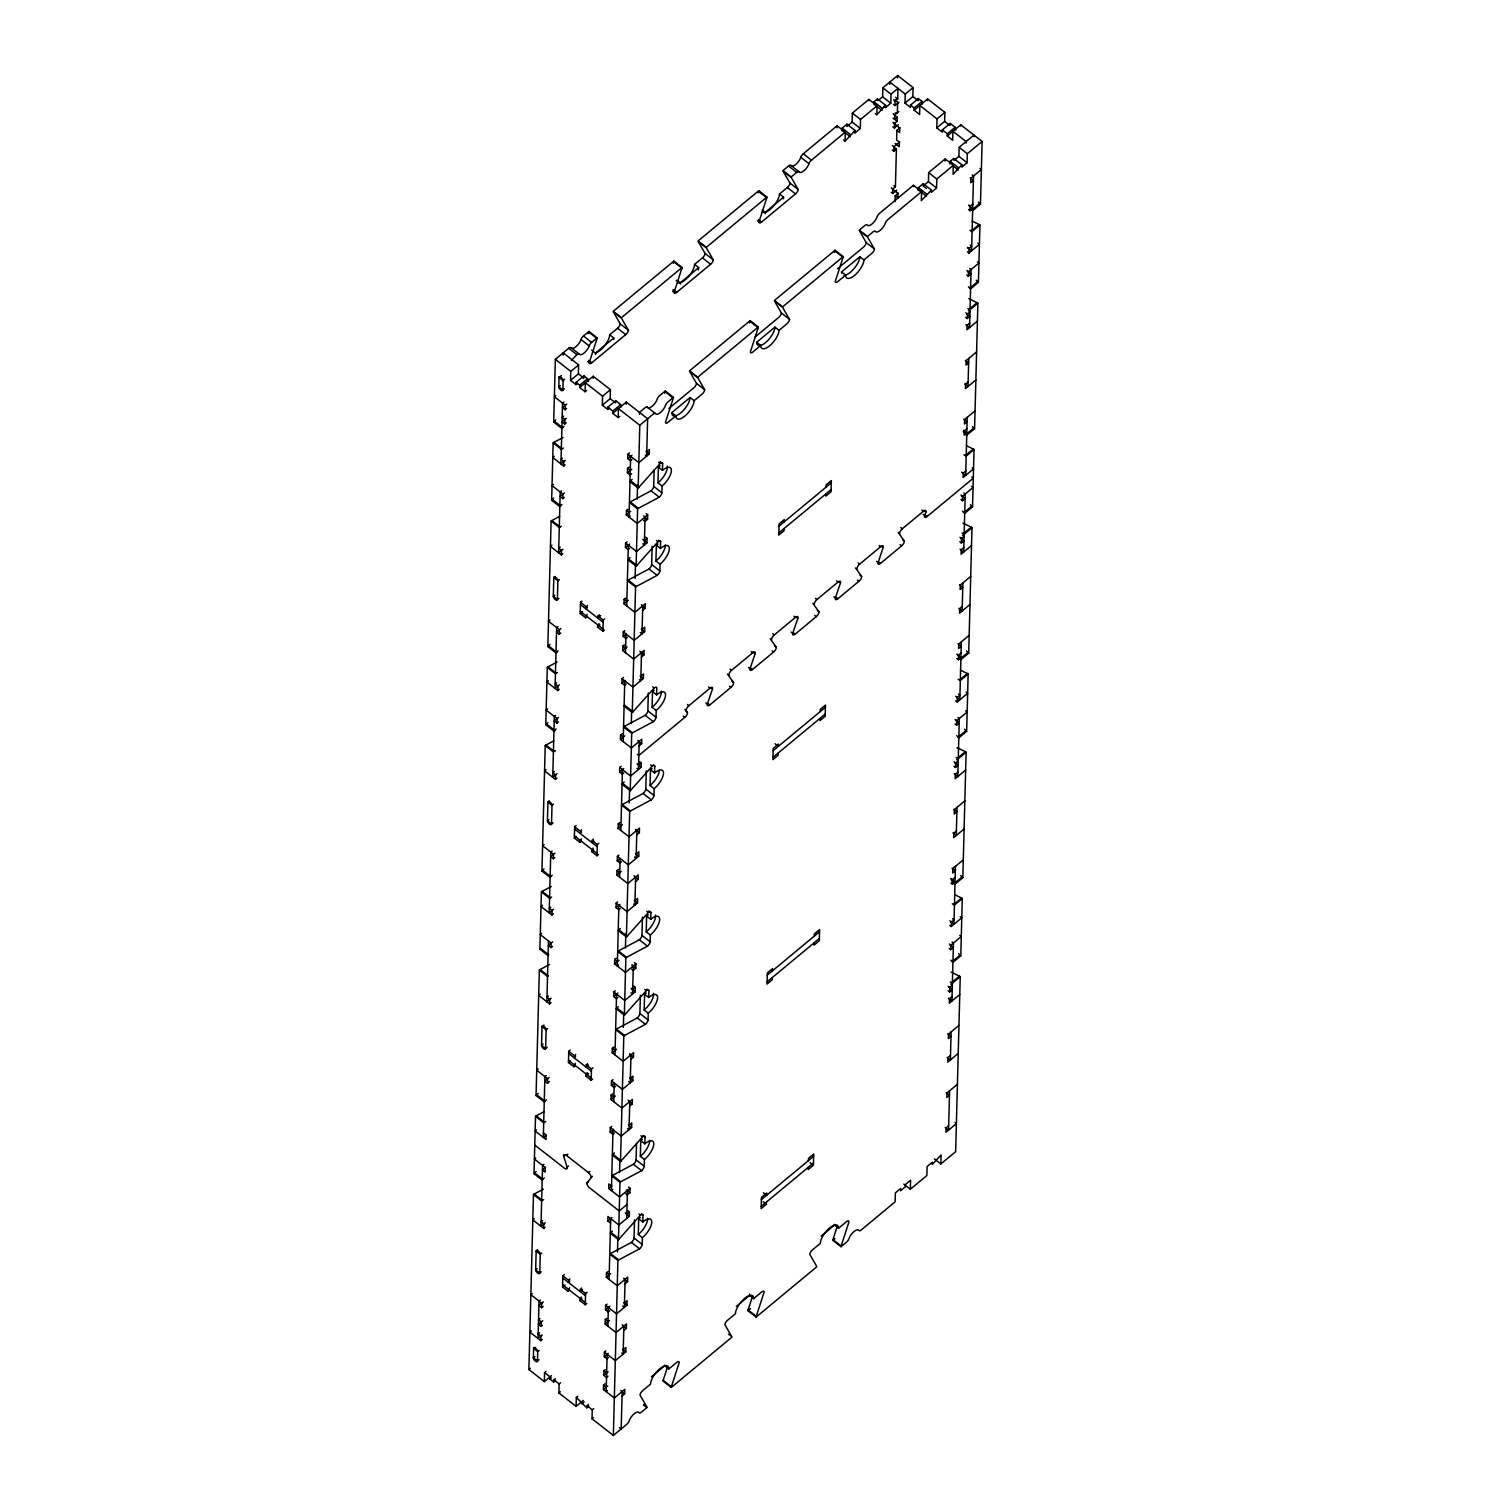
<?xml version="1.0" encoding="UTF-8"?>
<svg xmlns="http://www.w3.org/2000/svg" width="1511" height="1511" viewBox="0 0 1511 1511"><rect width="100%" height="100%" fill="white"/><g stroke="black" fill="none" stroke-linecap="round" stroke-linejoin="round"><path stroke-width="1.5" d="M551.477 1375.633L544.338 1381.583L528.888 1369.533L533.477 1194.54A3.777 1.511 -52 0 1 534.214 1194.03L543.356 1189.157M544.262 1177.881L542.94 1179.373A3.777 1.53 -52 0 1 542.185 1180.091L534.025 1173.707L535.517 1116.383A3.777 1.511 -52 0 1 536.273 1115.855L544.092 1111.699M546.321 1099.725L544.999 1101.217A3.777 1.53 -52 0 1 544.243 1101.916L536.065 1095.551L539.351 970.062A3.777 1.511 -52 0 1 540.107 969.533L549.588 964.49M539.899 949.21A3.777 1.53 -52 0 0 540.655 948.511L548.814 954.876A3.777 1.53 -52 0 1 548.077 955.594L539.899 949.21L541.391 891.887A3.777 1.53 -52 0 1 542.147 891.377L551.269 886.504M552.195 875.228L550.873 876.72A3.777 1.53 -52 0 1 550.117 877.438L541.939 871.054L545.225 745.565A3.777 1.511 -52 0 1 545.981 745.036L553.8 740.881M556.029 728.906L554.707 730.399A3.777 1.53 -52 0 1 553.951 731.097L545.773 724.732L547.284 667.409A3.777 1.511 -52 0 1 548.021 666.88L557.143 662.026M558.069 650.75L556.747 652.223A3.777 1.53 -52 0 1 555.991 652.941L547.832 646.557L551.118 521.087A3.777 1.511 -52 0 1 551.855 520.558L559.674 516.384M561.903 504.41L560.581 505.902A3.777 1.53 -52 0 1 559.825 506.619L551.647 500.235L553.158 442.912A3.777 1.511 -52 0 1 553.895 442.383L563.036 437.529M563.943 426.253L562.621 427.745A3.777 1.53 -52 0 1 561.884 428.463L553.706 422.079L555.349 359.335L568.703 348.267A3.777 1.53 -52 0 1 571.12 347.719A7.555 3.041 -52 0 0 575.974 346.623A7.555 3.041 -52 0 0 580.98 339.541A3.777 1.511 -52 0 1 583.473 336.009L588.988 331.438L597.166 337.822A3.777 1.53 -52 0 1 597.034 338.558L589.196 362.716A3.777 1.511 -52 0 0 591.764 362.791L625.724 334.63A3.777 1.511 -52 0 0 628.406 330.229L621.512 318.254L613.334 311.889L620.228 323.845L628.406 330.229M533.817 1359.314A2.172 0.944 50.3 0 1 533.364 1358.03L533.61 1348.398L535.083 1347.189M563.131 355.179L563.187 352.837L578.619 364.888L578.392 373.859L570.554 380.356L575.993 384.606L577.466 383.397M533.799 1359.314L534.101 1359.749A3.23 1.417 50.3 0 0 536.802 1361.751A2.21 0.963 50.3 0 0 537.463 1361.241L537.708 1351.59A2.833 1.247 50.3 0 0 535.706 1348.322A2.833 1.247 50.3 0 0 533.61 1348.398L537.708 1351.59L539.163 1350.381M548.455 940.975L546.869 1001.774L551.175 998.185M531.343 1330.908L529.87 1332.116L540.768 1340.635L540.881 1336.14L538.162 1334.005L539.635 1332.796M542.732 1320.708L538.426 1324.278L541.146 1326.412L541.259 1321.917L538.539 1319.802L540.013 1318.574M543.318 1301.915L538.898 1305.58L541.637 1307.695L541.75 1303.219L530.852 1294.7L532.325 1293.492M534.29 1218.659L532.816 1219.868L543.714 1228.386L543.828 1223.891L541.108 1221.757L542.562 1220.548M549.097 1077.494L544.791 1081.083L547.511 1083.217L547.624 1078.722L536.726 1070.222L538.199 1068.995M540.164 994.162L538.69 995.39L549.588 1003.89L549.702 999.394L546.982 997.279L548.455 996.051M552.648 941.882L548.342 945.452L551.062 947.586L551.175 943.091L540.277 934.591L541.75 933.364M542.487 905.316L541.014 906.524L551.912 915.024L552.025 910.547L549.305 908.413L550.778 907.204M554.971 853.016L550.665 856.605L553.385 858.72L553.498 854.225L542.6 845.726L544.073 844.517M546.038 769.685L544.564 770.893L555.462 779.393L555.576 774.916L552.856 772.782L554.329 771.573M558.522 717.385L554.216 720.974L556.936 723.089L557.049 718.594L546.151 710.094L547.624 708.886M548.361 680.819L546.888 682.028L557.786 690.546L557.918 686.051L555.179 683.916L556.652 682.708M560.845 628.519L556.539 632.108L559.259 634.223L559.391 629.747L548.493 621.229L549.966 620.02M551.912 545.188L550.438 546.415L561.337 554.915L561.469 550.42L558.73 548.304L560.203 547.076M564.396 492.888L560.09 496.477L562.81 498.611L562.942 494.116L552.044 485.617L553.517 484.389M554.235 456.322L552.78 457.55L563.679 466.049L563.792 461.554L561.072 459.438L562.526 458.211M566.361 418.245L562.054 421.833L564.774 423.968L564.887 419.472L562.168 417.338L563.641 416.129M566.738 404.041L562.413 407.611L565.152 409.745L565.265 405.25L554.367 396.751L555.84 395.523M544.338 1381.583L544.564 1372.611L546.038 1371.384M570.554 380.356L570.78 371.385L578.619 364.888M571.328 360.525L576.862 354.651A3.777 1.53 -52 0 1 579.299 354.103A7.555 3.041 -52 0 0 584.134 353.007A7.555 3.041 -52 0 0 589.139 345.925A3.777 1.511 -52 0 1 591.651 342.393L597.166 337.822M555.595 1380.336L553.63 1381.961L549.947 1379.109L550.023 1376.861L544.564 1372.611M575.993 384.606L576.05 382.377L583.888 375.861L587.571 378.732L588.195 381.509M553.63 1381.961L555.16 1378.504M586.589 390.518L585.116 391.727L579.676 387.477L579.733 385.229L587.571 378.732M583.34 378.524L583.888 375.861M583.265 1400.451L576.107 1406.382L558.9 1392.953L559.127 1383.982L560.6 1382.754M585.116 391.727L585.361 382.755L602.568 396.184L602.322 405.175L607.781 409.424L609.254 408.197M569.496 1290.054L568.023 1291.263L562.583 1287.013L562.866 1275.794L564.34 1274.566M575.37 1065.557L573.916 1066.785L568.457 1062.535L568.759 1051.297L570.214 1050.088M581.263 841.079L579.79 842.288L574.331 838.038L574.633 826.819L576.107 825.592M587.137 616.582L585.664 617.791L580.224 613.542L580.507 602.322L581.981 601.114M568.023 1291.263L569.553 1287.806M569.798 1278.835L568.268 1282.291L569.741 1281.064M573.916 1066.785L575.427 1063.31M575.672 1054.338L574.142 1057.794L575.615 1056.586M579.79 842.288L581.319 838.832M581.546 829.841L580.016 833.316L581.489 832.089M585.664 617.791L587.193 614.335M587.42 605.363L585.89 608.82L587.363 607.611M593.143 378.354L593.2 376.258L610.406 389.687L610.18 398.677L602.322 405.175M576.107 1406.382L576.352 1397.411L577.825 1396.202M586.759 1303.521L585.286 1304.73L579.827 1300.48L581.357 1297.024M581.603 1288.033L580.073 1291.508L582.509 1289.469M592.633 1079.024L591.16 1080.252L585.72 1076.002L587.25 1072.527M587.477 1063.555L585.947 1067.012L588.402 1064.991M598.507 854.546L597.034 855.755L591.594 851.505L593.124 848.049M593.351 839.058L591.821 842.534L593.785 840.89M604.381 630.049L602.927 631.258L597.468 627.008L598.998 623.552M599.225 614.58L597.695 618.037L600.641 615.6M588.686 1406.174L586.74 1407.799L576.352 1397.411M607.781 409.424L607.838 407.177L615.676 400.679L620.681 404.57L620.945 407.082M585.286 1304.73L585.569 1293.51L587.042 1292.302M591.16 1080.252L591.462 1069.014L592.916 1067.805M597.034 855.755L597.336 844.536L598.809 843.308M602.927 631.258L603.21 620.039L604.683 618.83M586.74 1407.799L588.27 1404.342M619.699 416.356L618.226 417.565L612.767 413.315L612.843 411.068L620.681 404.57M615.619 402.644L615.676 400.679M643.724 1405.003L646.991 1407.553L641.476 1412.124A3.777 1.511 -52 0 1 639.059 1412.672A7.555 3.041 -52 0 0 634.204 1413.767A7.555 3.041 -52 0 0 629.199 1420.85A3.777 1.53 -52 0 1 626.687 1424.382L613.353 1435.45L592.01 1418.791L592.236 1409.82L593.71 1408.592M618.226 417.565L618.452 408.593L639.795 425.252L638.152 487.996L629.974 481.612A3.777 1.53 -52 0 0 630.729 480.895L632.051 479.421M626.234 404.192L626.291 402.096L647.633 418.755L646.651 456.171L645.291 455.094M622.041 1396.032L624.666 1393.86L624.78 1389.364L614.316 1398.034L603.437 1389.534L603.55 1385.039L605.023 1383.83M607.989 1376.219L606.515 1377.446L603.796 1375.312L603.909 1370.817L605.382 1369.608M608.48 1357.52L607.006 1358.729L604.287 1356.614L604.4 1352.118L605.873 1350.891M623.76 1330.549L626.366 1328.377L626.498 1323.9L616.035 1332.551L605.137 1324.052L605.269 1319.556L606.723 1318.347M609.707 1310.736L608.234 1311.964L605.514 1309.829L605.628 1305.353L607.101 1304.125M624.987 1283.783L627.594 1281.611L627.726 1277.116L617.262 1285.785L606.364 1277.286L606.478 1272.791L607.951 1271.582M610.557 1223.098L607.838 1220.982L607.951 1216.487L618.849 1224.987L629.313 1216.317L629.426 1211.841L627.896 1210.632M628.519 1187.06L630.049 1188.269L619.586 1196.939L608.687 1188.42L608.82 1183.944L611.539 1186.059M614.354 1133.023L612.899 1134.232L610.161 1132.117L610.293 1127.622L611.747 1126.413M629.634 1106.052L632.259 1103.899L632.372 1099.404L621.928 1108.073L611.03 1099.574L611.143 1095.078L612.616 1093.851M615.581 1086.258L614.127 1087.467L611.388 1085.351L611.502 1080.856L612.975 1079.647M630.861 1059.287L633.487 1057.133L633.6 1052.638L623.136 1061.308L612.238 1052.789L612.371 1048.313L613.825 1047.085M617.923 997.392L616.45 998.62L613.712 996.486L613.844 991.99L615.317 990.782M634.393 962.583L635.923 963.772L625.478 972.442L614.58 963.942L614.694 959.447L616.167 958.22M620.247 908.527L618.773 909.754L616.054 907.62L616.167 903.144L617.64 901.916M635.527 881.574L638.133 879.402L638.246 874.907L627.802 883.576L616.904 875.077L617.017 870.582L618.49 869.373M621.474 861.761L620.001 862.989L617.262 860.854L617.395 856.359L618.868 855.15M636.735 834.809L639.361 832.637L639.474 828.141L629.029 836.811L618.131 828.311L618.245 823.816L619.718 822.588M623.797 772.895L622.324 774.123L619.604 771.989L619.718 767.512L621.191 766.285M639.077 745.943L641.684 743.771L641.797 739.295L631.352 747.945L620.454 739.446L620.568 734.95L622.041 733.742M626.121 684.049L624.647 685.257L621.928 683.142L622.041 678.647L623.514 677.419M641.401 657.077L644.007 654.924L644.12 650.429L633.676 659.098L622.778 650.58L622.891 646.104L624.364 644.876M627.348 637.283L625.875 638.492L623.155 636.377L623.269 631.881L624.742 630.654M642.628 610.312L645.235 608.14L645.348 603.663L634.903 612.314L624.005 603.814L624.119 599.319L625.592 598.11M629.671 548.417L628.198 549.626L625.478 547.511L625.592 543.016L627.065 541.807M646.141 513.608L647.671 514.798L637.226 523.467L626.328 514.949L626.442 510.472L627.915 509.245M631.617 473.774L630.163 474.983L627.424 472.867L627.556 468.372L629.01 467.163M631.995 459.552L630.521 460.779L627.802 458.645L627.915 454.15L629.388 452.941M607.139 1354.234L606.157 1391.65L607.46 1390.573M607.875 1326.186L608.347 1307.468M609.084 1279.42L610.69 1218.621M613.013 1129.756L611.426 1190.555L612.729 1189.459M613.749 1101.689L614.24 1082.99L611.388 1085.351M614.977 1054.924L616.564 994.125M618.887 905.259L617.3 966.058L618.603 964.981M619.623 877.192L620.114 858.494L617.262 860.854M620.851 830.427L622.438 769.628M623.174 741.58L624.761 680.781M625.497 652.714L625.988 633.997M626.725 605.949L628.312 545.15M630.654 456.284L629.048 517.083L630.351 516.006M617.489 1251.939L617.848 1237.811M619.567 1172.498L619.869 1160.712M623.363 1027.442L623.722 1013.314M625.441 948.001L625.8 933.874M629.237 802.964L629.615 788.818M631.315 723.523L631.617 711.738M635.111 578.467L635.489 564.34M637.189 499.046L637.566 484.937M639.417 414.43L639.474 412.371L644.97 407.8A3.777 1.53 -52 0 1 647.407 407.252A7.555 3.041 -52 0 0 652.242 406.157A7.555 3.041 -52 0 0 657.247 399.093A3.777 1.511 -52 0 1 659.759 395.542L665.274 390.971L673.434 397.355A3.777 1.53 -52 0 1 673.32 398.092L665.482 422.249A3.777 1.511 -52 0 0 668.032 422.325L675.87 415.827A13.221 5.326 -52 0 0 684.823 416.111A13.221 5.326 -52 0 0 694.172 400.679L702.011 394.163A3.777 1.511 -52 0 0 704.674 389.762L697.799 377.788L689.62 371.423L696.514 383.378L704.674 389.762M613.353 1435.45L617.923 1260.457A3.777 1.511 -52 0 1 618.679 1259.928L639.531 1248.823A3.777 1.511 -52 0 0 642.213 1244.422L642.383 1237.679A13.221 5.326 -52 0 0 651.732 1222.248A13.221 5.326 -52 0 0 642.798 1221.965L638.7 1218.773A13.221 5.326 -52 0 1 640.362 1217.526M612.371 1231.049L611.048 1232.523A3.777 1.53 -52 0 1 610.293 1233.24L618.471 1239.624L619.982 1182.301A3.777 1.511 -52 0 1 620.719 1181.772L641.589 1170.666A3.777 1.511 -52 0 0 644.253 1166.246L644.423 1159.523A13.221 5.326 -52 0 0 653.791 1144.073A13.221 5.326 -52 0 0 644.838 1143.808L640.758 1140.616A13.221 5.326 -52 0 1 642.421 1139.37M614.429 1152.874L613.088 1154.366A3.777 1.53 -52 0 1 612.352 1155.084L620.511 1161.468L623.797 1035.979A3.777 1.511 -52 0 1 624.553 1035.451L645.405 1024.345A3.777 1.511 -52 0 0 648.087 1019.925L648.257 1013.182A13.221 5.326 -52 0 0 657.606 997.751A13.221 5.326 -52 0 0 648.672 997.468L644.593 994.295A13.221 5.326 -52 0 1 646.255 993.029M618.245 1006.553L616.922 1008.045A3.777 1.53 -52 0 1 616.186 1008.744L624.345 1015.128L625.856 957.804A3.777 1.511 -52 0 1 626.593 957.275L647.463 946.169A3.777 1.511 -52 0 0 650.127 941.769L650.316 935.026A13.221 5.326 -52 0 0 659.665 919.595A13.221 5.326 -52 0 0 650.712 919.311L646.632 916.119A13.221 5.326 -52 0 1 648.295 914.873M620.303 928.396L618.981 929.869A3.777 1.53 -52 0 1 618.226 930.587L626.404 936.971L629.69 811.483A3.777 1.53 -52 0 1 630.427 810.954L651.298 799.848A3.777 1.511 -52 0 0 653.961 795.428L654.131 788.704A13.221 5.326 -52 0 0 663.499 773.254A13.221 5.326 -52 0 0 654.546 772.99L650.467 769.798A13.221 5.326 -52 0 1 652.129 768.551M624.137 782.056L622.815 783.548A3.777 1.53 -52 0 1 622.06 784.266L630.238 790.65L631.73 733.326A3.777 1.53 -52 0 1 632.486 732.797L653.338 721.691A3.777 1.511 -52 0 0 656.02 717.272L656.19 710.548A13.221 5.326 -52 0 0 665.539 695.098A13.221 5.326 -52 0 0 656.605 694.833L652.506 691.641A13.221 5.326 -52 0 1 654.169 690.395M656.605 694.833L656.775 688.091A3.777 1.511 -52 0 0 654.225 688.015L633.033 711.775L624.855 705.391A3.777 1.511 -52 0 1 624.1 706.109L632.278 712.474L635.564 586.986A3.777 1.511 -52 0 1 636.301 586.476L657.172 575.351A3.777 1.511 -52 0 0 659.835 570.95L660.024 564.207A13.221 5.326 -52 0 0 669.373 548.776A13.221 5.326 -52 0 0 660.439 548.493L656.341 545.301A13.221 5.326 -52 0 1 658.003 544.054M630.011 557.578L628.689 559.051A3.777 1.53 -52 0 1 627.934 559.769L636.112 566.153L637.604 508.829A3.777 1.511 -52 0 1 638.36 508.3L659.212 497.195A3.777 1.511 -52 0 0 661.894 492.775L662.064 486.051A13.221 5.326 -52 0 0 671.413 470.601A13.221 5.326 -52 0 0 662.479 470.337L658.399 467.145A13.221 5.326 -52 0 1 660.043 465.898M622.173 1391.537L621.191 1428.953L619.416 1427.574M626.687 1218.489L627.424 1190.422M629.766 1101.576L629.029 1129.624L627.669 1128.566M604.4 1352.118L615.298 1360.618L625.762 1351.948L625.875 1347.472L623.269 1349.625M605.628 1305.353L616.526 1313.852L626.989 1305.183L627.103 1300.688L624.477 1302.86M625.781 1193.728L627.311 1194.918L629.917 1192.746L630.049 1188.269M610.293 1127.622L621.191 1136.14L631.636 1127.47L631.749 1122.975L629.143 1125.147M611.502 1080.856L622.4 1089.355L632.863 1080.705L632.977 1076.21L630.37 1078.382M613.844 991.99L624.742 1000.509L635.187 991.839L635.3 987.344L633.77 986.154M631.655 969.231L633.185 970.44L635.81 968.268L635.923 963.772M616.167 903.144L627.065 911.643L637.51 902.974L637.623 898.478L635.017 900.65M617.395 856.359L628.293 864.878L638.737 856.208L638.851 851.713L636.244 853.885M619.718 767.512L630.616 776.012L641.061 767.342L641.174 762.866L639.644 761.657M622.041 678.647L632.939 687.146L643.384 678.477L643.516 674L640.891 676.154M623.269 631.881L634.167 640.381L644.611 631.711L644.744 627.235L642.118 629.388M625.592 543.016L636.49 551.515L646.954 542.865L647.067 538.369L645.537 537.179M643.422 520.256L644.951 521.446L647.558 519.293L647.671 514.798M627.915 454.15L638.813 462.668L649.277 453.999L649.39 449.504L646.784 451.676M617.923 1260.457L609.764 1254.073A3.777 1.511 -52 0 1 610.501 1253.563L631.371 1242.439A3.777 1.511 -52 0 0 634.034 1238.038L634.507 1219.793M619.982 1182.301L611.804 1175.917A3.777 1.511 -52 0 1 612.541 1175.388L633.411 1164.282A3.777 1.511 -52 0 0 636.074 1159.881L636.509 1143.449M623.797 1035.979L615.638 1029.595A3.777 1.511 -52 0 1 616.375 1029.067L637.245 1017.961A3.777 1.511 -52 0 0 639.909 1013.541L640.381 995.315M625.856 957.804L617.678 951.439A3.777 1.511 -52 0 1 618.433 950.91L639.285 939.804A3.777 1.511 -52 0 0 641.967 935.385L642.439 917.139M629.69 811.483L621.512 805.099A3.777 1.53 -52 0 1 622.249 804.57L643.119 793.464A3.777 1.511 -52 0 0 645.783 789.063L646.274 770.818M631.73 733.326L623.552 726.942A3.777 1.53 -52 0 1 624.307 726.413L645.159 715.307A3.777 1.511 -52 0 0 647.841 710.888L648.313 692.945M635.564 586.986L627.386 580.621A3.777 1.511 -52 0 1 628.142 580.092L648.993 568.986A3.777 1.511 -52 0 0 651.675 564.566L652.148 546.321M637.604 508.829L629.445 502.445A3.777 1.511 -52 0 1 630.181 501.916L651.052 490.811A3.777 1.511 -52 0 0 653.715 486.41L654.15 469.997M642.383 1237.679L638.303 1234.487L638.7 1218.773M644.423 1159.523L640.343 1156.331L640.758 1140.616M648.257 1013.182L644.177 1010.009L644.593 994.295M650.316 935.026L646.217 931.834L646.632 916.119M654.131 788.704L650.051 785.512L650.467 769.798M656.19 710.548L652.11 707.356L652.506 691.641M660.024 564.207L655.925 561.015L656.341 545.301M662.064 486.051L657.984 482.859L658.399 467.145M642.798 1221.965L642.968 1215.222L641.438 1214.032M644.838 1143.808L645.027 1137.065L642.968 1135.479M648.672 997.468L648.842 990.744L646.802 989.138M650.712 919.311L650.901 912.587L648.861 910.982M654.546 772.99L654.735 766.247L653.186 765.057M660.439 548.493L660.609 541.769L658.569 540.164M662.479 470.337L662.649 463.594L660.099 461.611M763.357 1192.727L766.625 1195.277L766.681 1193.029L761.45 1197.373L761.166 1208.592L766.379 1204.248L766.455 1202.019M772.329 977.523L772.272 979.77L767.04 984.095L767.342 972.876L772.555 968.551L772.499 970.78M778.203 753.026L778.146 755.273L772.914 759.617L773.216 748.379L778.429 744.054L778.373 746.302L775.105 743.752M784.077 528.548L784.02 530.795L778.788 535.121L779.09 523.901L784.322 519.557L784.266 521.805M808.253 1167.342L808.196 1169.59L813.428 1165.264L813.711 1154.045L808.498 1158.37L808.423 1160.618M814.127 942.864L814.07 945.112L819.302 940.767L819.604 929.548L814.372 933.874L814.316 936.121M820.02 718.367L819.963 720.615L825.176 716.29L825.478 705.051L820.246 709.396L820.19 711.643M825.894 493.889L825.837 496.118L831.05 491.793L831.352 480.574L826.12 484.899L826.064 487.146M837.056 127.849L837.113 125.734L845.291 132.118L845.065 141.09L843.516 139.9M841.778 130.645L842.175 128.133L846.953 124.166L855.132 130.55L855.075 132.798L853.545 131.589M846.915 126.131L846.953 124.166M845.065 141.09L855.132 130.55M847.218 126.15L852.128 122.07L852.355 113.098L868.882 99.405L877.041 105.789L876.814 114.76L875.285 113.571M855.075 132.798L860.307 128.454L860.533 119.482L877.041 105.789M868.844 100.67L868.882 99.405M873.887 103.503L873.925 101.804L877.438 98.895L885.616 105.279L885.559 107.508L884.029 106.318M877.4 100.444L877.438 98.895M876.814 114.76L885.616 105.279M878.042 100.595L882.613 96.798L882.84 87.827L897.647 75.55L913.097 87.6L912.852 96.572L905.013 103.069L910.472 107.338L910.529 105.09L918.367 98.593L922.031 101.445L922.314 103.957M889.752 84.389L889.809 82.047L905.259 94.098L905.013 103.069M885.559 107.508L890.791 103.182L891.018 94.211L897.987 88.431L897.723 98.895L895.098 101.067L894.984 105.562L893.454 104.372M891.15 192.294L892.68 193.484L892.793 188.988L895.419 186.835L896.401 149.041L893.851 147.039M892.264 150.005L893.794 151.213L893.908 146.718L899.782 141.845M892.869 126.811L894.399 128.001L894.512 123.524L897.118 121.352L897.232 117.235L893.662 114.439M893.095 118.198L894.625 119.407L894.739 114.912L898.818 111.531M897.591 77.892L897.647 75.55M895.022 201.586L895.173 195.807L898.308 193.2M900.027 127.736L896.892 130.324L896.627 140.051L899.366 142.185L899.234 146.68L895.192 143.507M955.764 130.059L955.141 127.283L950.155 123.392L942.316 129.889L942.241 132.137L936.801 127.887L937.028 118.897L919.821 105.468L919.595 114.439L914.136 110.19L914.193 107.942L922.031 101.445M913.362 186.533L913.399 185.267L921.578 191.651L921.332 200.623L931.418 190.084L923.24 183.7L918.442 187.666L918.065 190.197M918.31 100.557L918.367 98.593M923.202 185.097L923.24 183.7M927.622 100.651L927.66 98.97L944.885 112.4L944.639 121.39L936.801 127.887M923.825 185.4L928.415 181.622L928.642 172.632L945.149 158.938L953.328 165.322L953.082 174.313L961.903 164.812L953.724 158.428L950.211 161.356L949.815 163.868M931.418 190.084L931.362 192.331L936.574 187.987L936.82 179.016L953.328 165.322M903.824 1184.114L910.359 1189.214L910.604 1180.242L905.372 1184.567L905.316 1186.815L900.518 1190.781L900.575 1188.534L895.362 1192.878L895.116 1201.849L861.308 1229.897A3.777 1.511 -52 0 1 858.871 1230.426A7.555 3.041 -52 0 0 854.036 1231.522A7.555 3.041 -52 0 0 849.012 1238.604A3.777 1.53 -52 0 1 846.519 1242.136L841.004 1246.707L832.825 1240.342A3.777 1.511 -52 0 1 832.958 1239.606L837.358 1226.007M945.093 161.054L945.149 158.938M966.058 143.054L966.096 141.581L952.931 131.306L952.685 140.277L947.246 136.028L947.303 133.78L955.141 127.283M950.117 124.79L950.155 123.392M953.687 159.826L953.724 158.428M954.329 160.128L958.899 156.332L959.126 147.36L973.934 135.083L973.896 136.557M960.732 126.074L960.769 124.809L982.112 141.467L980.469 204.212L972.631 210.709A3.777 1.662 50.3 0 1 971.856 210.01L970.496 208.537M961.903 164.812L961.846 167.06L967.059 162.716L967.304 153.744L982.112 141.467M934.308 1158.843L940.843 1163.942L941.089 1154.971L932.268 1164.452L932.325 1162.223L927.112 1166.549L926.866 1175.52L910.359 1189.214M948.077 990.763L949.607 991.971L949.72 987.476L952.346 985.304L950.816 984.114M949.191 948.492L950.721 949.682L950.835 945.187L961.279 936.537L959.749 935.328M949.796 925.299L951.326 926.489L951.439 921.993L954.064 919.84L952.516 918.631M950.91 883.01L952.44 884.218L952.553 879.723L955.16 877.551M953.951 766.285L955.481 767.475L955.613 762.979L958.22 760.826L956.69 759.617M955.065 723.996L956.595 725.204L956.709 720.709L967.172 712.04L965.642 710.85M955.67 700.802L957.2 701.992L957.313 697.515L959.938 695.343L958.408 694.153M956.784 658.532L958.314 659.721L958.427 655.226L961.034 653.073M959.844 541.788L961.374 542.978L961.487 538.502L964.094 536.329L962.564 535.14M960.939 499.518L962.469 500.708L962.601 496.212L973.046 487.543L971.516 486.353M965.718 317.291L967.248 318.5L967.361 314.005L969.986 311.833L968.438 310.643M966.813 275.021L968.362 276.211L968.475 271.734L978.92 263.065L977.39 261.875M967.437 251.827L968.967 253.017L969.08 248.522L971.686 246.369L970.156 245.16M968.532 209.538L970.062 210.747L970.194 206.251L972.801 204.079M949.588 1090.829L948.549 1130.096L945.149 1127.452M951.118 1031.9L950.381 1059.948L947.114 1057.398M955.462 866.332L953.932 924.316L951.212 922.201M956.992 807.403L956.274 835.47L952.988 832.92M961.336 641.835L959.825 699.839L957.086 697.704M962.885 582.906L962.148 610.973L958.881 608.423M967.21 417.357L965.699 475.342L961.6 472.15M968.759 358.428L968.022 386.476L964.755 383.926M951.174 972.121L959.447 976.163A3.777 1.662 50.3 0 1 960.24 976.673L955.651 1151.665L940.843 1163.942M950.816 960.165L952.176 961.638A3.777 1.662 50.3 0 0 952.95 962.337L960.788 955.84L962.28 898.516A3.777 1.662 50.3 0 0 961.506 898.006L954.593 894.625M951.496 880.535L954.215 883.482A3.777 1.662 50.3 0 0 954.99 884.181L962.828 877.683L966.115 752.195A3.777 1.662 50.3 0 0 965.34 751.666L957.049 747.624M956.69 735.687L958.05 737.141A3.777 1.662 50.3 0 0 958.824 737.84L966.662 731.343L968.154 674.019A3.777 1.662 50.3 0 0 967.38 673.509L960.486 670.147M958.73 657.512L960.089 658.985A3.777 1.662 50.3 0 0 960.864 659.684L968.702 653.186L971.989 527.698A3.777 1.662 50.3 0 0 971.214 527.188L962.923 523.146M962.564 511.19L963.924 512.663A3.777 1.662 50.3 0 0 964.698 513.362L972.536 506.865L974.047 449.541A3.777 1.662 50.3 0 0 973.254 449.031L966.36 445.651M963.244 431.56L965.963 434.488A3.777 1.662 50.3 0 0 966.738 435.187L974.595 428.69L977.881 303.201A3.777 1.662 50.3 0 0 977.088 302.691L968.815 298.649M968.438 286.693L969.798 288.167A3.777 1.662 50.3 0 0 970.572 288.865L978.41 282.368L979.921 225.045A3.777 1.662 50.3 0 0 979.128 224.535L972.234 221.154M588.365 333.685L588.856 332.174A3.777 1.53 -52 0 0 588.988 331.438M673.245 263.311L673.736 261.8A3.777 1.53 -52 0 0 673.868 261.082L682.047 267.447A3.777 1.53 -52 0 1 681.914 268.184L674.076 292.36A3.777 1.511 -52 0 0 676.645 292.435L710.604 264.274A3.777 1.511 -52 0 0 713.286 259.854L706.392 247.898L698.214 241.514L705.108 253.47L713.286 259.854M664.651 393.219L665.142 391.708A3.777 1.53 -52 0 0 665.274 390.971M758.125 192.955L758.616 191.444A3.777 1.53 -52 0 0 758.749 190.707L766.927 197.091A3.777 1.53 -52 0 1 766.795 197.809L758.956 221.985A3.777 1.511 -52 0 0 761.525 222.06L795.485 193.899A3.777 1.511 -52 0 0 798.167 189.498L791.273 177.524L783.095 171.14L789.989 183.114L798.167 189.498M749.532 322.844L750.023 321.333A3.777 1.53 -52 0 0 750.155 320.615L758.314 326.98A3.777 1.53 -52 0 1 758.201 327.717L750.363 351.893A3.777 1.511 -52 0 0 752.912 351.969L760.751 345.471A13.221 5.326 -52 0 0 769.703 345.736A13.221 5.326 -52 0 0 779.053 330.305L786.891 323.807A3.777 1.511 -52 0 0 789.554 319.388L782.679 307.432L774.501 301.048L781.395 313.023L789.554 319.388M834.412 252.488L834.903 250.977A3.777 1.53 -52 0 0 835.035 250.24L843.195 256.624A3.777 1.53 -52 0 1 843.081 257.361L835.243 281.518A3.777 1.511 -52 0 0 837.793 281.594L845.631 275.096A13.221 5.326 -52 0 0 854.584 275.38A13.221 5.326 -52 0 0 863.933 259.93L871.771 253.432A3.777 1.511 -52 0 0 874.435 249.032L867.56 237.057L859.381 230.673L866.275 242.648L874.435 249.032M731.872 1337.197L671.243 1387.457L663.065 1381.073A3.777 1.511 -52 0 1 663.197 1380.336L667.598 1366.737M671.243 1387.457A3.777 1.511 -52 0 1 671.375 1386.72L679.213 1362.544A3.777 1.511 -52 0 0 676.645 1362.469L668.806 1368.966A13.221 5.326 -52 0 0 659.873 1368.702A13.221 5.326 -52 0 0 650.523 1384.133L642.685 1390.63A3.777 1.511 -52 0 0 640.003 1395.05L646.897 1407.005L643.629 1404.456M816.752 1266.822L756.123 1317.082L747.945 1310.698A3.777 1.511 -52 0 1 748.077 1309.961L752.478 1296.381M756.123 1317.082A3.777 1.511 -52 0 1 756.255 1316.345L764.094 1292.188A3.777 1.511 -52 0 0 761.525 1292.094L753.687 1298.61A13.221 5.326 -52 0 0 744.753 1298.327A13.221 5.326 -52 0 0 735.404 1313.758L727.565 1320.255A3.777 1.511 -52 0 0 724.883 1324.675L731.777 1336.631L728.51 1334.081M841.004 1246.707A3.777 1.511 -52 0 1 841.136 1245.989L848.974 1221.813A3.777 1.511 -52 0 0 846.406 1221.738L838.567 1228.235A13.221 5.326 -52 0 0 829.633 1227.952A13.221 5.326 -52 0 0 820.284 1243.402L812.446 1249.899A3.777 1.511 -52 0 0 809.764 1254.3L816.658 1266.275M727.471 674.076L733.515 682.424A3.777 1.511 -52 0 1 730.927 687.392L709.811 704.919A3.777 1.511 -52 0 1 707.375 704.088L712.455 688.978L710.925 687.788M770.157 638.681L776.182 647.048A3.777 1.511 -52 0 1 773.613 652.015L752.478 669.524A3.777 1.511 -52 0 1 750.06 668.712L755.141 653.602L753.101 652.015M812.842 603.305L818.868 611.672A3.777 1.511 -52 0 1 816.28 616.639L795.164 634.148A3.777 1.511 -52 0 1 792.727 633.336L797.827 618.226L795.768 616.62M855.509 567.928L861.553 576.295A3.777 1.511 -52 0 1 858.966 581.244L837.85 598.772A3.777 1.511 -52 0 1 835.413 597.94L840.494 582.83L838.964 581.641M898.195 532.533L904.22 540.9A3.777 1.511 -52 0 1 901.651 545.868L880.516 563.376A3.777 1.511 -52 0 1 878.099 562.564L883.179 547.454L881.65 546.264M971.762 477.004L973.292 478.194L927.074 516.516A3.777 1.511 -52 0 1 924.694 515.534L925.865 512.078L923.807 510.472M627.065 1204.456L619.227 1210.953L589.536 1187.797A3.777 1.662 50.3 0 1 587.061 1182.773L592.388 1176.276M553.706 422.079A3.777 1.53 -52 0 0 554.461 421.361L555.784 419.869M551.647 500.235A3.777 1.53 -52 0 0 552.403 499.518L553.725 498.044M638.152 487.996A3.777 1.53 -52 0 0 638.907 487.279L660.099 463.518A3.777 1.511 -52 0 1 662.649 463.594M547.832 646.557A3.777 1.53 -52 0 0 548.569 645.858L549.891 644.366M636.112 566.153A3.777 1.53 -52 0 0 636.868 565.435L658.059 541.675A3.777 1.511 -52 0 1 660.609 541.769M545.773 724.732A3.777 1.53 -52 0 0 546.529 724.015L547.851 722.522M541.939 871.054A3.777 1.53 -52 0 0 542.695 870.336L544.017 868.863M630.238 790.65A3.777 1.53 -52 0 0 630.975 789.932L652.166 766.171A3.777 1.511 -52 0 1 654.735 766.247M626.404 936.971A3.777 1.53 -52 0 0 627.141 936.253L648.351 912.493A3.777 1.511 -52 0 1 650.901 912.587M536.065 1095.551A3.777 1.53 -52 0 0 536.821 1094.833L538.143 1093.341M624.345 1015.128A3.777 1.53 -52 0 0 625.101 1014.41L646.292 990.668A3.777 1.511 -52 0 1 648.842 990.744M534.025 1173.707A3.777 1.53 -52 0 0 534.762 1172.989L536.103 1171.516M620.511 1161.468A3.777 1.53 -52 0 0 621.267 1160.75L642.458 1136.99A3.777 1.511 -52 0 1 645.027 1137.065M618.471 1239.624A3.777 1.53 -52 0 0 619.227 1238.907L640.418 1215.146A3.777 1.511 -52 0 1 642.968 1215.222M673.868 261.082L613.239 311.323L621.418 317.707L682.047 267.447M758.749 190.707L698.12 240.967L706.298 247.351L766.927 197.091M837.113 125.734L803.304 153.763A3.777 1.511 -52 0 0 800.792 157.314A7.555 3.041 -52 0 1 795.787 164.397A7.555 3.041 -52 0 1 790.952 165.473A3.777 1.53 -52 0 0 788.515 166.021L783 170.592L791.178 176.976L796.694 172.405A3.777 1.53 -52 0 1 799.111 171.857A7.555 3.041 -52 0 0 803.965 170.762A7.555 3.041 -52 0 0 808.971 163.698A3.777 1.511 -52 0 1 811.464 160.147L845.291 132.118M596.184 352.8A13.221 5.326 -52 0 0 609.707 334.762L617.546 328.265A3.777 1.511 -52 0 0 620.228 323.845M677.683 282.614A13.221 5.326 -52 0 0 687.864 277.344A13.221 5.326 -52 0 0 694.588 264.387L702.426 257.89A3.777 1.511 -52 0 0 705.108 253.47M762.111 211.956A13.221 5.326 -52 0 0 772.291 207.441A13.221 5.326 -52 0 0 779.468 194.012L787.307 187.515A3.777 1.511 -52 0 0 789.989 183.114M561.488 375.465L559.032 377.486L563.131 380.678L564.604 379.185M905.259 94.098L913.097 87.6M595.617 354.405A13.221 5.326 -52 0 1 595.504 353.102L613.806 337.954L609.707 334.762M680.498 284.049A13.221 5.326 -52 0 1 680.384 282.746L698.686 267.579L694.588 264.387M765.378 213.674A13.221 5.326 -52 0 1 765.265 212.371L783.567 197.204L779.468 194.012M894.984 105.562L899.064 102.181M560.26 385.626L558.787 386.835A2.833 1.247 50.3 0 0 560.789 390.121A2.833 1.247 50.3 0 0 562.885 390.027L564.359 388.818M894.625 119.407L897.232 117.235M579.676 387.477L593.2 376.258M914.136 110.19L927.66 98.97M563.849 402.039L562.545 403.135L560.94 463.934L565.265 460.345M894.399 128.001L898.308 124.752M565.152 409.745L566.606 408.518M564.774 423.968L566.247 422.74M893.794 151.213L896.401 149.041M602.568 396.184L610.406 389.687M937.028 118.897L944.885 112.4M612.767 413.315L626.291 402.096M947.246 136.028L960.769 124.809M563.679 466.049L565.133 464.84M892.68 193.484L896.76 190.103M750.155 320.615L689.526 370.875L697.704 377.24L758.314 326.98M835.035 250.24L774.406 300.5L782.585 306.884L843.195 256.624M913.399 185.267L879.572 213.315A3.777 1.511 -52 0 0 877.079 216.847A7.555 3.041 -52 0 1 872.074 223.93A7.555 3.041 -52 0 1 867.22 225.007A3.777 1.53 -52 0 0 864.802 225.573L859.287 230.125L867.465 236.509L872.98 231.938A3.777 1.53 -52 0 1 875.398 231.391A7.555 3.041 -52 0 0 880.252 230.295A7.555 3.041 -52 0 0 885.257 223.231A3.777 1.511 -52 0 1 887.75 219.681L921.578 191.651M639.795 425.252L653.149 414.184A3.777 1.53 -52 0 1 655.566 413.636A7.555 3.041 -52 0 0 660.42 412.541A7.555 3.041 -52 0 0 665.426 405.458A3.777 1.511 -52 0 1 667.938 401.926L673.434 397.355M561.525 490.905L560.203 491.982L558.617 552.78L562.923 549.211M668.844 408.518L693.832 387.798A3.777 1.511 -52 0 0 696.514 383.378M754.877 337.199L778.713 317.423A3.777 1.511 -52 0 0 781.395 313.023M837.472 268.712L838.605 267.768M839.757 266.824L863.593 247.049A3.777 1.511 -52 0 0 866.275 242.648M562.81 498.611L564.283 497.383M675.87 415.827L671.791 412.654L690.074 397.487L694.172 400.679M760.751 345.471L756.671 342.279L774.954 327.113L779.053 330.305M841.665 273.208A13.221 5.326 -52 0 1 841.551 271.904L859.835 256.738L863.933 259.93M627.802 458.645L631.957 455.208M627.424 472.867L631.749 469.279M970.062 210.747L972.687 208.575L969.099 205.779M971.856 210.01L979.695 203.513A3.777 1.662 50.3 0 0 980.469 204.212M561.337 554.915L562.81 553.687M626.328 514.949L630.635 511.379M969.911 230.352L971.29 231.032L979.128 224.535M555.274 576.446L553.8 577.655L553.309 596.373A2.833 1.247 50.3 0 0 555.311 599.64A2.833 1.247 50.3 0 0 557.389 599.546L558.862 598.337M979.921 225.045L972.083 231.542A3.777 1.662 50.3 0 0 971.29 231.032M559.353 579.62L557.88 580.847L557.389 599.546L553.309 596.373L554.783 595.145M968.967 253.017L979.411 244.348L977.881 243.158M625.478 547.511L629.634 544.054M647.067 538.369L644.441 540.541L642.912 539.333M968.362 276.211L970.969 274.058L967.909 271.659M557.975 626.536L556.652 627.613L555.066 688.412L559.372 684.842M969.798 288.167L977.636 281.669A3.777 1.662 50.3 0 0 978.41 282.368M580.224 613.542L582.66 611.521M559.259 634.223L560.732 633.015M967.871 308.527L969.25 309.188L977.088 302.691M977.881 303.201L970.024 309.717A3.777 1.662 50.3 0 0 969.25 309.188M967.248 318.5L969.854 316.328L966.587 313.778M624.005 603.814L628.312 600.226M597.468 627.008L599.924 624.987M969.684 323.071L967.078 325.224L966.946 329.719L977.409 321.05M557.786 690.546L559.259 689.318M623.155 636.377L626.083 633.921M976.597 351.931L966.152 360.581L966.02 365.076L968.645 362.904L965.378 360.355M622.778 650.58L627.084 647.01M779.034 526.149L831.296 482.821M555.632 715.402L554.329 716.478L552.743 777.277L557.049 773.689M778.864 532.873L831.126 489.545M556.936 723.089L558.409 721.88M968.135 382L965.529 384.153L965.416 388.648L975.86 379.979M621.928 683.142L624.874 680.705M975.048 410.86L964.604 419.51L964.49 424.005L967.097 421.833L963.829 419.284M966.927 428.576L964.301 430.748L964.188 435.225L966.794 433.071L963.527 430.522M965.963 434.488L973.802 427.991A3.777 1.662 50.3 0 0 974.595 428.69M555.462 779.393L556.936 778.184M620.454 739.446L624.761 735.857M964.037 454.849L965.416 455.529L973.254 449.031M549.381 800.924L547.926 802.152L547.435 820.851A2.833 1.247 50.3 0 0 549.437 824.137A2.833 1.247 50.3 0 0 551.515 824.043L552.988 822.834M974.047 449.541L966.209 456.039A3.777 1.662 50.3 0 0 965.416 455.529M553.479 804.116L552.006 805.344L551.515 824.043L547.435 820.851L548.909 819.642M965.812 470.846L963.206 473.019L963.074 477.514L973.537 468.844L972.177 467.787M637.283 754.291L638.813 755.481L684.823 717.347A3.777 1.511 -52 0 0 687.354 712.285L686.334 710.642A3.777 1.511 -52 0 1 688.903 705.675L710.038 688.166A3.777 1.511 -52 0 1 712.455 688.978M729.001 675.266A3.777 1.511 -52 0 1 731.588 670.298L752.705 652.79A3.777 1.511 -52 0 1 755.141 653.602M771.687 639.89A3.777 1.511 -52 0 1 774.274 634.922L795.39 617.395A3.777 1.511 -52 0 1 797.827 618.226M814.372 604.494A3.777 1.511 -52 0 1 816.941 599.527L838.076 582.018A3.777 1.511 -52 0 1 840.494 582.83M857.039 569.118A3.777 1.511 -52 0 1 859.627 564.151L880.743 546.642A3.777 1.511 -52 0 1 883.179 547.454M899.725 533.742A3.777 1.511 -52 0 1 902.313 528.774L923.429 511.266A3.777 1.511 -52 0 1 925.865 512.078M619.604 771.989L623.741 768.551M638.567 765.019L641.174 762.866M962.469 500.708L965.095 498.536L961.506 495.759M552.082 851.014L550.778 852.11L549.192 912.908L553.498 909.32M963.924 512.663L971.762 506.166A3.777 1.662 50.3 0 0 972.536 506.865M574.331 838.038L576.295 836.414M553.385 858.72L554.858 857.511M961.997 533.005L963.376 533.685L971.214 527.188M971.989 527.698L964.15 534.195A3.777 1.662 50.3 0 0 963.376 533.685M961.374 542.978L963.98 540.825L960.713 538.275M618.131 828.311L622.438 824.723M591.594 851.505L593.559 849.881M963.81 547.549L961.185 549.721L961.072 554.216L971.535 545.547M551.912 915.024L553.385 913.815M970.723 576.409L960.259 585.078L960.146 589.573L962.753 587.401L959.485 584.851M616.904 875.077L621.21 871.488M773.16 750.627L825.422 707.299M772.971 757.37L825.233 714.042M551.062 947.586L552.535 946.358M962.261 606.478L959.655 608.65L959.523 613.145L969.986 604.476M616.054 907.62L619.963 904.371M969.174 635.338L958.73 644.007L958.597 648.502L961.223 646.33L957.955 643.78M958.314 659.721L960.92 657.549L957.351 654.773M960.089 658.985L967.928 652.488A3.777 1.662 50.3 0 0 968.702 653.186M549.588 1003.89L551.062 1002.681M614.58 963.942L618.981 960.278M958.163 679.346L959.542 680.007L967.38 673.509M543.998 1025.006L542.033 1026.63L541.542 1045.348A2.833 1.247 50.3 0 0 543.544 1048.615A2.833 1.247 50.3 0 0 545.641 1048.54L547.114 1047.312M968.154 674.019L960.316 680.517A3.777 1.662 50.3 0 0 959.542 680.007M547.605 1028.613L546.132 1029.822L545.641 1048.54L541.542 1045.348L543.016 1044.12M957.2 701.992L967.663 693.341L966.133 692.132M613.712 996.486L617.867 993.048M635.3 987.344L632.693 989.516L631.164 988.307M956.595 725.204L959.202 723.032L955.632 720.237M546.208 1075.511L544.904 1076.587L543.318 1137.386L545.924 1135.233M958.05 737.141L965.888 730.644A3.777 1.662 50.3 0 0 966.662 731.343M568.457 1062.535L570.421 1060.911M547.511 1083.217L549.475 1081.593M956.123 757.502L957.502 758.182L965.34 751.666M966.115 752.195L958.276 758.692A3.777 1.662 50.3 0 0 957.502 758.182M955.481 767.475L958.106 765.303L954.839 762.753M612.238 1052.789L616.564 1049.22M585.72 1076.002L588.648 1073.565M957.917 772.045L955.311 774.218L955.198 778.694L965.642 770.043M536.443 1129.926L535.14 1131.021L546.038 1139.521L546.151 1135.025L543.431 1132.91M964.849 800.906L954.385 809.575L954.272 814.051L956.879 811.898L953.611 809.348M535.706 1157.993L534.403 1159.069L545.301 1167.587L545.188 1172.064L542.468 1169.948L545.603 1167.342M611.03 1099.574L615.336 1095.985M767.267 975.124L819.529 931.796M543.884 1164.377L542.581 1165.453L540.976 1226.252L545.301 1222.682M767.097 981.848L819.359 938.52M534.762 1145.055L564.453 1168.211A3.777 1.662 50.3 0 0 567.097 1167.191L563.66 1156.236L565.133 1155.008M956.387 830.974L953.762 833.147L953.649 837.623L964.112 828.972M563.66 1156.236A3.777 1.662 50.3 0 1 566.361 1155.386L567.815 1154.158M567.097 1167.191L568.57 1165.963M610.161 1132.117L613.598 1129.265M963.3 859.835L952.837 868.504L952.723 872.98L955.349 870.827L952.062 868.277M590.914 1177.485A3.777 1.662 50.3 0 0 588.383 1172.574L589.838 1171.346M587.061 1182.773L588.534 1181.545M952.44 884.218L955.046 882.046L950.967 878.854M954.215 883.482L962.054 876.966A3.777 1.662 50.3 0 0 962.828 877.683M543.714 1228.386L545.169 1227.159M608.687 1188.42L611.823 1185.833M952.289 903.824L953.668 904.503L961.506 898.006M537.633 1249.899L536.159 1251.127L535.668 1269.826A2.833 1.247 50.3 0 0 537.67 1273.112A2.833 1.247 50.3 0 0 539.767 1273.017L541.221 1271.809M962.28 898.516L954.442 905.013A3.777 1.662 50.3 0 0 953.668 904.503M541.712 1253.091L540.258 1254.319L539.767 1273.017L535.668 1269.826L537.142 1268.617M951.326 926.489L961.77 917.819L960.24 916.629M607.838 1220.982L611.993 1217.526M629.426 1211.841L626.819 1213.994L625.29 1212.804M950.721 949.682L953.328 947.529L949.758 944.734M540.334 1300.008L539.03 1301.084L538.048 1338.5L542.355 1334.912M952.176 961.638L960.014 955.141A3.777 1.662 50.3 0 0 960.788 955.84M562.583 1287.013L565.038 1284.992M541.637 1307.695L543.11 1306.486M950.23 981.98L951.609 982.66L959.447 976.163M960.24 976.673L952.402 983.17A3.777 1.662 50.3 0 0 951.609 982.66M541.146 1326.412L542.619 1325.185M949.607 991.971L952.232 989.799L948.965 987.25M606.364 1277.286L610.671 1273.697M579.827 1300.48L581.792 1298.856M952.043 996.542L949.437 998.695L949.324 1003.191L959.768 994.521M540.768 1340.635L542.241 1339.407M533.364 1358.03L534.837 1356.538M537.444 1361.222L538.936 1359.73M528.888 1369.533L530.361 1368.324M605.514 1309.829L609.915 1306.184M958.956 1025.383L948.511 1034.053L948.398 1038.548L951.005 1036.376L947.737 1033.826M605.137 1324.052L609.462 1320.463M761.393 1199.602L813.655 1156.293M549.947 1379.109L551.421 1377.881M761.223 1206.345L813.485 1163.017M950.513 1055.471L947.888 1057.624L947.775 1062.12L958.22 1053.45M558.9 1392.953L560.373 1391.744M604.287 1356.614L608.215 1353.346M603.796 1375.312L608.121 1371.724M957.426 1084.312L946.963 1092.982L946.849 1097.477L949.456 1095.305L946.188 1092.755M581.735 1403.908L584.19 1401.887M603.437 1389.534L607.743 1385.946M592.01 1418.791L593.483 1417.582M948.662 1125.619L946.056 1127.773L945.943 1132.268L956.387 1123.598L955.028 1122.541M651.43 1376.804L664.727 1365.774A13.221 5.326 -52 0 0 664.708 1365.113M736.31 1306.448L749.607 1295.418A13.221 5.326 -52 0 0 749.494 1294.115M821.191 1236.074L834.488 1225.043A13.221 5.326 -52 0 0 834.469 1224.363M747.945 1310.698L750.533 1308.564M832.825 1240.342L834.922 1238.604M553.158 442.912L561.337 449.296A3.777 1.511 -52 0 1 562.073 448.767L563.376 448.068M551.118 521.087L559.278 527.452A3.777 1.511 -52 0 1 560.033 526.923L561.337 526.244M547.284 667.409L555.444 673.793A3.777 1.511 -52 0 1 556.199 673.264L557.502 672.565M545.225 745.565L553.404 751.949A3.777 1.511 -52 0 1 554.14 751.42L555.462 750.721M541.391 891.887L549.57 898.271A3.777 1.53 -52 0 1 550.325 897.742L551.628 897.062M535.517 1116.383L543.696 1122.767A3.777 1.511 -52 0 1 544.432 1122.239L545.735 1121.54M533.477 1194.54L541.656 1200.924A3.777 1.511 -52 0 1 542.392 1200.395L543.696 1199.715M912.852 96.572L917.97 100.557M944.639 121.39L949.758 125.375M910.529 105.09L914.193 107.942M942.316 129.889L947.303 133.78M895.664 97.308L897.723 98.895M882.84 87.827L891.018 94.211M959.126 147.36L967.304 153.744M893.568 99.877L895.098 101.067M980.016 168.458L981.376 169.534L970.912 178.185L970.799 182.68L973.424 180.508L970.156 177.958M882.613 96.798L890.791 103.182M958.899 156.332L967.059 162.716M972.177 174.955L973.537 176.031L971.573 250.845L967.493 247.672M893.209 113.722L894.739 114.912M873.925 101.804L882.103 108.188M950.211 161.356L958.371 167.721M895.589 120.162L897.118 121.352M873.868 104.051L874.888 104.863M875.398 105.26L882.027 110.435M953.422 166.153L958.314 169.969M892.982 122.315L894.512 123.524M893.605 123.184L899.725 127.963L899.612 132.458L896.892 130.324M852.355 113.098L860.533 119.482M928.642 172.632L936.82 179.016M892.378 145.528L893.908 146.718M968.645 205.062L970.194 206.251M852.128 122.07L860.307 128.454M928.415 181.622L936.574 187.987M923.183 185.947L926.451 188.497M842.175 128.133L850.334 134.517M918.442 187.666L926.621 194.05M842.118 130.38L850.277 136.764M918.386 189.914L926.564 196.298M893.87 185.626L895.419 186.835M891.263 187.798L892.793 188.988M967.55 247.332L969.08 248.522M892.567 189.196L898.025 193.446L897.893 197.941L895.173 195.807M969.722 268.505L971.082 269.562L969.571 327.547L965.926 324.714M966.946 270.526L968.475 271.734M803.304 153.763L811.464 160.147M800.792 157.314L808.971 163.698M790.952 165.473L799.111 171.857M788.515 166.021L796.694 172.405M965.831 312.815L967.361 314.005M787.307 187.515L795.485 193.899M758.616 191.444L766.795 197.809M834.903 250.977L843.081 257.361M762.205 209.991L765.265 212.371M841.551 271.904L845.631 275.096M758.446 219.662L761.525 222.06M757.427 220.795L758.956 221.985M702.426 257.89L710.604 264.274M673.736 261.8L681.914 268.184M750.023 321.333L758.201 327.717M963.848 492.983L965.208 494.059L963.678 552.044L960.052 549.211M961.053 495.022L962.601 496.212M677.665 280.612L680.384 282.746M673.056 289.64L676.645 292.435M672.546 291.151L674.076 292.36M959.957 537.293L961.487 538.502M921.899 510.057L923.429 511.266M925.544 515.327L927.074 516.516M923.164 514.326L924.694 515.534M900.783 527.566L902.313 528.774M902.69 539.71L904.22 540.9M900.122 544.678L901.651 545.868M617.546 328.265L625.724 334.63M879.213 545.452L880.743 546.642M588.856 332.174L597.034 338.558M665.142 391.708L673.32 398.092M878.986 562.186L880.516 563.376M876.569 561.374L878.099 562.564M583.473 336.009L591.651 342.393M580.98 339.541L589.139 345.925M591.67 350.118L595.504 353.102M858.097 562.961L859.627 564.151M588.686 360.411L591.764 362.791M571.12 347.719L579.299 354.103M647.048 406.969L655.226 413.353M587.666 361.526L589.196 362.716M860.023 575.087L861.553 576.295M568.703 348.267L576.862 354.651M956.897 654.036L958.427 655.226M857.436 580.054L858.966 581.244M578.392 373.859L583.832 378.109M610.18 398.677L615.279 402.663M555.349 359.335L570.78 371.385M836.546 580.828L838.076 582.018M576.05 382.377L579.733 385.229M607.838 407.177L612.843 411.068M836.32 597.563L837.85 598.772M833.883 596.751L835.413 597.94M646.009 451.449L649.277 453.999M658.569 462.328L660.099 463.518M955.783 696.307L957.313 697.515M815.411 598.337L816.941 599.527M957.974 717.479L959.334 718.537L957.804 776.541L954.178 773.708M817.338 610.482L818.868 611.672M955.179 719.519L956.709 720.709M653.715 486.41L661.894 492.775M627.556 468.372L630.276 470.507M814.75 615.43L816.28 616.639M651.052 490.811L659.212 497.195M554.461 421.361L562.621 427.745M630.729 480.895L638.907 487.279M793.861 616.205L795.39 617.395M553.895 442.383L562.073 448.767M630.181 501.916L638.36 508.3M643.705 515.893L645.065 516.97L644.328 545.018L642.798 543.828M793.634 632.958L795.164 634.148M644.498 516.894L647.558 519.293M791.197 632.127L792.727 633.336M954.083 761.79L955.613 762.979M626.442 510.472L629.18 512.588M656.511 540.485L658.059 541.675M772.725 633.713L774.274 634.922M643.365 540.069L646.954 542.865M774.652 645.858L776.182 647.048M772.083 650.825L773.613 652.015M651.675 564.566L659.835 570.95M648.993 568.986L657.172 575.351M751.175 651.6L752.705 652.79M552.403 499.518L560.581 505.902M628.689 559.051L636.868 565.435M750.948 668.334L752.478 669.524M748.531 667.522L750.06 668.712M551.855 520.558L560.033 526.923M628.142 580.092L636.301 586.476M730.059 669.109L731.588 670.298M641.382 604.759L642.742 605.817L642.005 633.883L640.305 632.561M641.967 605.59L645.235 608.14M731.966 681.234L733.515 682.424M624.119 599.319L626.838 601.454M729.397 686.202L730.927 687.392M641.344 629.162L644.611 631.711M708.508 686.976L710.038 688.166M951.023 878.533L952.553 879.723M580.507 602.322L585.966 606.572M597.77 615.789L603.21 620.039M708.262 703.71L709.811 704.919M580.432 604.551L603.135 622.268M639.814 651.26L641.514 652.582L640.777 680.649L639.417 679.591M705.845 702.898L707.375 704.088M640.74 652.355L644.007 654.924M580.262 611.294L602.965 629.01M622.891 646.104L625.611 648.219M687.373 704.485L688.903 705.675M684.804 709.452L686.334 710.642M685.824 711.095L687.354 712.285M640.116 675.927L643.384 678.477M652.695 686.806L654.225 688.015M949.909 920.803L951.439 921.993M683.293 716.138L684.823 717.347M952.081 941.976L953.441 943.034L951.93 1001.019L948.304 998.185M949.305 943.997L950.835 945.187M647.841 710.888L656.02 717.272M645.159 715.307L653.338 721.691M548.569 645.858L556.747 652.223M548.021 666.88L556.199 673.264M624.307 726.413L632.486 732.797M637.831 740.39L639.191 741.448L638.454 769.515L636.924 768.325M638.416 741.221L641.684 743.771M948.19 986.286L949.72 987.476M620.568 734.95L623.288 737.085M650.637 764.982L652.166 766.171M637.038 763.829L641.061 767.342M645.783 789.063L653.961 795.428M643.119 793.464L651.298 799.848M546.529 724.015L554.707 730.399M622.815 783.548L630.975 789.932M545.981 745.036L554.14 751.42M622.249 804.57L630.427 810.954M635.508 829.256L636.868 830.313L636.131 858.38L634.431 857.039M636.093 830.087L639.361 832.637M618.245 823.816L620.964 825.95M635.47 853.658L638.737 856.208M574.633 826.819L580.073 831.069M591.878 840.286L597.336 844.536M574.558 829.048L597.261 846.764M633.94 875.757L635.64 877.079L634.903 905.146L633.543 904.088M634.866 876.852L638.133 879.402M574.369 835.772L597.072 853.488M617.017 870.582L619.737 872.716M634.242 900.424L637.51 902.974M646.802 911.303L648.351 912.493M641.967 935.385L650.127 941.769M639.285 939.804L647.463 946.169M542.695 870.336L550.873 876.72M618.981 929.869L627.141 936.253M542.147 891.377L550.325 897.742M618.433 950.91L626.593 957.275M631.938 964.887L633.317 965.945L632.58 994.011L631.05 992.803M632.221 965.472L635.81 968.268M614.694 959.447L617.413 961.563M644.763 989.459L646.292 990.668M632.127 989.441L635.187 991.839M639.909 1013.541L648.087 1019.925M637.245 1017.961L645.405 1024.345M616.922 1008.045L625.101 1014.41M810.16 1162.715L813.428 1165.264M540.107 969.533L548.266 975.917A3.777 1.511 -52 0 0 547.53 976.446L539.351 970.062M616.375 1029.067L624.553 1035.451M629.615 1053.734L630.975 1054.81L630.238 1082.858L628.538 1081.536M630.2 1054.565L633.487 1057.133M612.371 1048.313L615.09 1050.428M834.488 1225.043L838.567 1228.235M629.596 1078.136L632.863 1080.705M832.958 1239.606L841.136 1245.989M763.112 1201.698L766.379 1204.248M568.759 1051.297L574.199 1055.547M586.004 1064.764L591.462 1069.014M568.665 1053.526L591.368 1071.242M628.047 1100.235L632.259 1103.899M568.495 1060.269L591.198 1077.985M611.143 1095.078L613.863 1097.194M628.368 1124.921L631.636 1127.47M640.928 1135.8L642.458 1136.99M636.074 1159.881L644.253 1166.246M633.411 1164.282L641.589 1170.666M536.821 1094.833L544.999 1101.217M613.088 1154.366L621.267 1160.75M536.273 1115.855L544.432 1122.239M612.541 1175.388L620.719 1181.772M626.347 1189.969L629.917 1192.746M749.607 1295.418L753.687 1298.61M566.361 1155.386L588.383 1172.574M638.889 1213.956L640.418 1215.146M626.253 1213.937L629.313 1216.317M748.077 1309.961L756.255 1316.345M634.034 1238.038L642.213 1244.422M631.371 1242.439L639.531 1248.823M534.762 1172.989L542.94 1179.373M611.048 1232.523L619.227 1238.907M534.214 1194.03L542.392 1200.395M610.501 1253.563L618.679 1259.928M623.741 1278.23L625.101 1279.288L624.364 1307.355L622.664 1306.033M624.326 1279.062L627.594 1281.611M606.478 1272.791L609.216 1274.925M623.722 1302.633L626.989 1305.183M562.866 1275.794L568.325 1280.044M580.13 1289.261L585.569 1293.51M562.791 1278.023L585.494 1295.739M622.173 1324.731L623.873 1326.054L623.136 1354.12L621.776 1353.063M623.099 1325.827L626.366 1328.377M562.621 1284.766L585.324 1302.482M605.269 1319.556L607.989 1321.691M664.727 1365.774L668.806 1368.966M663.197 1380.336L671.375 1386.72M622.494 1349.399L625.762 1351.948M603.909 1370.817L606.648 1372.951M620.794 1390.479L624.666 1393.86M603.55 1385.039L606.27 1387.174M533.364 1357.766L537.463 1360.958M553.687 1379.732L559.127 1383.982M586.797 1405.57L592.236 1409.82M978.335 202.04L979.695 203.513M976.276 280.196L977.636 281.669M972.442 426.536L973.802 427.991M970.402 504.693L971.762 506.166M966.568 651.014L967.928 652.488M964.528 729.19L965.888 730.644M960.694 875.511L962.054 876.966M958.654 953.668L960.014 955.141M667.22 466.125A13.221 5.326 -52 0 1 657.984 482.859M665.274 544.904A13.221 5.326 -52 0 1 655.925 561.015M633.033 711.775A3.777 1.511 -52 0 1 632.278 712.474M661.44 691.226A13.221 5.326 -52 0 1 652.11 707.356M690.074 397.487A13.221 5.326 -52 0 1 680.724 412.919A13.221 5.326 -52 0 1 671.791 412.654M774.954 327.113A13.221 5.326 -52 0 1 765.605 342.544A13.221 5.326 -52 0 1 756.671 342.279M859.835 256.738A13.221 5.326 -52 0 1 853.998 268.694A13.221 5.326 -52 0 1 844.082 275.248M655.453 915.099A13.221 5.326 -52 0 1 646.217 931.834M653.413 993.256A13.221 5.326 -52 0 1 644.177 1010.009M649.673 1140.219A13.221 5.326 -52 0 1 640.343 1156.331M647.633 1218.376A13.221 5.326 -52 0 1 638.303 1234.487M659.4 770.081A13.221 5.326 -52 0 1 650.051 785.512M676.418 280.857A13.221 5.326 -52 0 1 676.324 280.234M895.267 112.834A2.833 1.247 50.3 0 0 897.345 112.739L897.61 103.126A2.21 0.963 50.3 0 0 897.024 101.634A3.23 1.417 50.3 0 0 895.23 99.858M613.806 337.954A13.221 5.326 -52 0 1 613.617 339.503M698.686 267.579A13.221 5.326 -52 0 1 698.271 270.035M783.567 197.204A13.221 5.326 -52 0 1 783.378 198.772M559.051 377.202L558.787 386.835L562.885 390.027L563.131 380.394A2.21 0.963 50.3 0 0 562.545 378.921A3.23 1.417 50.3 0 0 559.863 376.73L559.542 376.673A2.172 0.944 50.3 0 0 559.032 377.202M557.88 580.847L553.8 577.655A2.833 1.247 50.3 0 1 555.878 577.561A2.833 1.247 50.3 0 1 557.88 580.847M552.006 805.344L547.926 802.152A2.833 1.247 50.3 0 1 550.004 802.058A2.833 1.247 50.3 0 1 552.006 805.344M546.132 1029.822L542.033 1026.63A2.833 1.247 50.3 0 1 544.13 1026.555A2.833 1.247 50.3 0 1 546.132 1029.822M540.258 1254.319L536.159 1251.127A2.833 1.247 50.3 0 1 538.256 1251.032A2.833 1.247 50.3 0 1 540.258 1254.319"/></g></svg>
